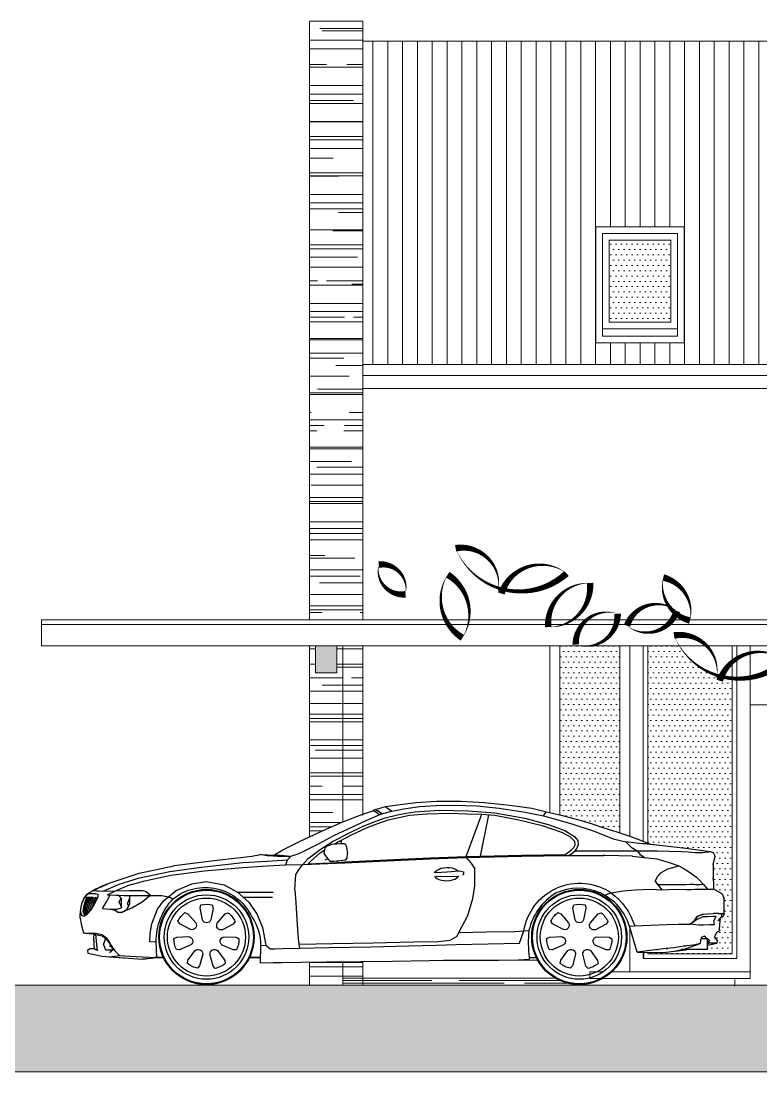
# Model space of a CAD drawing. Header units: metres. Extents: x -686 to 211, y -481 to 125.
# Drawn here: x -209.66 to -204.12, y -110.14 to -102.27 of the extents above; entities that cross this region are included whole.
import ezdxf

# ---------------------------------------------------------------- set-up
doc = ezdxf.new("R2010")
doc.units = ezdxf.units.M
doc.layers.add('FLOATING-WINDOWS', color=2, linetype='Continuous', plot=False)
doc.layers.add('FLOATINGWINDOWS', color=2, linetype='Continuous', plot=False)
for name, color, linetype in [('SRAFA', 251, 'Continuous'), ('SRAFY', 3, 'Continuous'), ('zariz.predmety', 203, 'Continuous'), ('ZDIVO', 1, 'Continuous')]:
    doc.layers.add(name, color=color, linetype=linetype)
pattern_1 = [(0, (81.519393, 220.94663), (0.01984375, 0.0396875), [0, -0.0396875])]
pattern_2 = [(0, (0, 0), (0.44704, 0.2032), [3.048, -0.4064, 1.016, -0.2032]), (0, (0.27026, 0.1016), (-0.2032, 0.270256), [0.6096, -0.067056, 1.2192, -0.1524]), (0, (0.1016, 0.17272), (1.05664, 0.136144), [1.6256, -0.28448, 0.8128, -0.2032])]

msp = doc.modelspace()

# ---------------------------------------------------------------- hatches: boundary and pattern name
at = {"linetype": 'Continuous', "lineweight": 0}
h = msp.add_hatch(dxfattribs=at)
h.set_pattern_fill('DOTS', color=256, scale=0.025, style=0)
h.paths.add_polyline_path([(-205.256, -103.912), (-204.796, -103.912), (-204.796, -104.5262), (-205.256, -104.5262)])
h = msp.add_hatch(dxfattribs=at)
h.set_pattern_fill('DOTS', color=256, scale=0.025, style=0)
h.set_pattern_definition(pattern_1)
h.paths.add_polyline_path([(-205.1764, -106.95), (-205.4032, -106.95, -0.05788), (-205.4579, -106.95), (-205.6264, -106.95), (-205.6264, -108.2139), (-205.6164, -108.216), (-205.4662, -108.2571), (-205.3842, -108.283), (-205.2963, -108.3108), (-205.1997, -108.3421), (-205.1764, -108.3496)])
h = msp.add_hatch(dxfattribs=at)
h.set_pattern_fill('DOTS', color=256, scale=0.025, style=0)
h.set_pattern_definition(pattern_1)
h.paths.add_polyline_path([(-204.3364, -107.1928, -0.039278), (-204.4168, -107.1791, 0.02656), (-204.4287, -107.21, 0.520567), (-204.4518, -107.1884, 0.017027), (-204.4492, -107.1698, -0.177152), (-204.7309, -106.95), (-204.9664, -106.95), (-204.9664, -108.4271), (-204.9558, -108.4317), (-204.9558, -108.4317), (-204.9557, -108.4317), (-204.9557, -108.4317), (-204.8911, -108.4404), (-204.8574, -108.4438), (-204.6829, -108.4631), (-204.5007, -108.4884), (-204.4784, -108.4964), (-204.4635, -108.5262), (-204.4784, -108.5848), (-204.4784, -108.5879), (-204.4764, -108.5879), (-204.4765, -108.6885), (-204.4784, -108.6885), (-204.4784, -108.6926), (-204.4755, -108.7297), (-204.4746, -108.7688), (-204.4118, -108.8055), (-204.3969, -108.8428), (-204.3969, -108.9555), (-204.4054, -108.9787), (-204.4055, -108.9786), (-204.4182, -108.978), (-204.4218, -108.9824), (-204.4271, -109.0102), (-204.434, -109.0694), (-204.4303, -109.0805), (-204.4285, -109.0806), (-204.4267, -109.0807), (-204.4527, -109.0956), (-204.4675, -109.129), (-204.4489, -109.154), (-204.4498, -109.1756), (-204.5217, -109.1907), (-204.5217, -109.1987), (-204.5217, -109.2118), (-204.5217, -109.2205), (-204.5217, -109.2236), (-204.5217, -109.2236), (-204.6774, -109.2236), (-204.6812, -109.2244), (-204.7684, -109.2346), (-204.7701, -109.2349), (-204.829, -109.2417), (-204.9488, -109.2462), (-204.9664, -109.2456), (-204.9664, -109.255), (-204.3364, -109.255)])
at = {"layer": 'SRAFA', "linetype": 'Continuous', "lineweight": 0}
h = msp.add_hatch(dxfattribs=at)
h.set_pattern_fill('AR-RROOF,_O', color=256, scale=0.008)
h.set_pattern_definition(pattern_2)
h.paths.add_polyline_path([(-207.1014, -102.27), (-207.5014, -102.27), (-207.5014, -106.755), (-207.1014, -106.755)])
h = msp.add_hatch(dxfattribs=at)
h.set_pattern_fill('LINE', color=256, scale=0.035, angle=90, style=0)
h.paths.add_polyline_path([(-207.1014, -102.42), (-194.0014, -102.42), (-194.0014, -104.8417), (-207.1014, -104.8417)])
h.paths.add_polyline_path([(-205.356, -103.812), (-204.696, -103.812), (-204.696, -104.6795), (-205.356, -104.6795)], flags=16)
h.paths.add_polyline_path([(-202.9514, -103.8124), (-202.2914, -103.8124), (-202.2914, -104.68), (-202.9514, -104.68)], flags=16)
h.paths.add_polyline_path([(-200.8808, -103.8124), (-200.2208, -103.8124), (-200.2208, -104.68), (-200.8808, -104.68)], flags=16)
h.paths.add_polyline_path([(-198.5003, -103.8124), (-197.8403, -103.8124), (-197.8403, -104.68), (-198.5003, -104.68)], flags=16)
h = msp.add_hatch(dxfattribs=at)
h.set_pattern_fill('AR-RROOF,_O', color=256, scale=0.008)
h.set_pattern_definition(pattern_2)
h.paths.add_polyline_path([(-207.2514, -106.95), (-207.2964, -106.95), (-207.2964, -107.15), (-207.4564, -107.15), (-207.4564, -106.95), (-207.5014, -106.95), (-207.5014, -108.3791), (-207.3987, -108.3316), (-207.2514, -108.2687)])
for points in [[(-207.2964, -106.95), (-207.4564, -106.95), (-207.4564, -107.15), (-207.2964, -107.15)], [(-214.2673, -109.64), (-214.2673, -110.14), (-185.7989, -110.14), (-185.7989, -109.49), (-212.0014, -109.49), (-212.0014, -109.64)]]:
    msp.add_hatch(color=256, dxfattribs=at).paths.add_polyline_path(points)
h = msp.add_hatch(dxfattribs=at)
h.set_pattern_fill('AR-RROOF,_O', color=256, scale=0.008)
h.set_pattern_definition(pattern_2)
h.paths.add_polyline_path([(-207.1014, -106.95), (-207.2514, -106.95), (-207.2514, -108.2686), (-207.1087, -108.213), (-207.1014, -108.2105)])
h = msp.add_hatch(dxfattribs=at)
h.set_pattern_fill('AR-RROOF,_O', color=256, scale=0.008)
h.set_pattern_definition(pattern_2)
h.paths.add_polyline_path([(-207.2514, -109.3142), (-207.3731, -109.3159), (-207.5014, -109.3171), (-207.5014, -109.49), (-207.2514, -109.49)])
h = msp.add_hatch(dxfattribs=at)
h.set_pattern_fill('AR-RROOF,_O', color=256, scale=0.008)
h.set_pattern_definition([(0, (137.27054, 220.94663), (0.44704, 0.2032), [3.048, -0.4064, 1.016, -0.2032]), (0, (137.5408, 221.04823), (-0.2032, 0.270256), [0.6096, -0.067056, 1.2192, -0.1524]), (0, (137.37214, 221.11935), (1.05664, 0.136144), [1.6256, -0.28448, 0.8128, -0.2032])])
h.paths.add_polyline_path([(-205.8017, -109.2839), (-205.8553, -109.2839), (-205.8545, -109.2955), (-205.9346, -109.3005), (-206.0854, -109.3023), (-206.2743, -109.3029), (-206.3927, -109.3029), (-206.4969, -109.3039), (-206.6012, -109.305), (-206.8794, -109.3091), (-207.1139, -109.3124), (-207.2514, -109.3142), (-207.2514, -109.49), (-205.4014, -109.49), (-205.4014, -109.4772, -0.349779)])
h = msp.add_hatch(dxfattribs=at)
h.set_pattern_fill('AR-RROOF,_O', color=256, scale=0.008)
h.set_pattern_definition(pattern_2)
h.paths.add_polyline_path([(-207.1014, -109.3122), (-207.1139, -109.3124), (-207.2514, -109.3142), (-207.2514, -109.49), (-207.1014, -109.49)])

# ---------------------------------------------------------------- linework, layer by layer
at = {"linetype": 'Continuous', "lineweight": 0}
for p, q in [((-207.5014, -106.755), (-207.5014, -102.27)), ((-207.1014, -102.27), (-207.5014, -102.27)), ((-207.1014, -106.755), (-207.1014, -102.27)), ((-194.0014, -102.42), (-207.1014, -102.42)), ((-207.1014, -104.8417), (-194.0014, -104.8417)), ((-207.1014, -104.9237), (-194.0083, -104.9237)), ((-207.1014, -105.023), (-194.0014, -105.023)), ((-209.5078, -106.755), (-203.2014, -106.755)), ((-209.5078, -106.755), (-209.5078, -106.9505)), ((-209.5078, -106.79), (-203.2014, -106.79)), ((-204.2014, -106.79), (-205.4014, -106.79)), ((-209.5078, -106.95), (-203.2014, -106.95)), ((-207.5014, -106.95), (-207.5014, -108.3807)), ((-207.2514, -106.95), (-207.2514, -108.2687)), ((-207.1014, -106.95), (-207.1014, -108.2105)), ((-204.2014, -109.39), (-204.2014, -106.95)), ((-207.5014, -108.3807), (-207.5014, -107.05)), ((-204.2014, -107.39), (-203.4614, -107.39)), ((-204.2014, -109.39), (-204.2014, -107.39)), ((-207.2514, -109.3142), (-207.2514, -109.49)), ((-207.1014, -109.3103), (-207.1014, -109.49)), ((-207.5014, -109.49), (-207.5014, -109.316)), ((-207.5014, -109.316), (-207.5014, -109.49)), ((-205.3011, -109.39), (-205.4014, -109.39)), ((-205.4014, -109.39), (-205.4014, -109.44)), ((-204.2014, -109.39), (-205.2451, -109.39)), ((-204.2014, -109.39), (-204.2014, -109.44)), ((-204.2014, -109.44), (-205.4014, -109.44))]:
    msp.add_line(p, q, dxfattribs=at)
at = {"color": 7, "linetype": 'Continuous'}
for p, q in [((-206.821, -108.1373), (-206.7053, -108.1215)), ((-206.7053, -108.1215), (-206.5476, -108.1109)), ((-206.5476, -108.1109), (-206.3637, -108.1109)), ((-206.3637, -108.1109), (-206.1901, -108.1215)), ((-206.1901, -108.1215), (-206.0008, -108.1425)), ((-207.1087, -108.213), (-207.026, -108.1845)), ((-207.0251, -108.1833), (-207.0261, -108.1845)), ((-207.0241, -108.1839), (-207.0261, -108.1845)), ((-207.026, -108.1845), (-207.025, -108.1834)), ((-207.0074, -108.1752), (-207.0251, -108.1833)), ((-207.0167, -108.1878), (-207.0251, -108.1833)), ((-207.0028, -108.1946), (-207.0167, -108.1878)), ((-206.999, -108.1808), (-207.0074, -108.1752)), ((-207.0073, -108.1752), (-206.9313, -108.153)), ((-207.0073, -108.1752), (-207.0073, -108.1752)), ((-207.0073, -108.1752), (-206.9989, -108.1807)), ((-207.0043, -108.1773), (-207.0042, -108.1772)), ((-206.9791, -108.2135), (-207.0028, -108.1946)), ((-206.9832, -108.1875), (-206.999, -108.1808)), ((-206.9989, -108.1807), (-206.9831, -108.1875)), ((-206.9581, -108.2063), (-206.9832, -108.1875)), ((-206.9831, -108.1875), (-206.958, -108.2062)), ((-206.9581, -108.2063), (-206.9791, -108.2135)), ((-206.979, -108.2135), (-206.9581, -108.2063)), ((-206.9581, -108.2063), (-206.9444, -108.2026)), ((-206.9527, -108.2048), (-206.884, -108.1863)), ((-206.9424, -108.2021), (-206.884, -108.1864)), ((-206.9313, -108.153), (-206.821, -108.1373)), ((-206.9313, -108.153), (-206.9268, -108.1571)), ((-206.9268, -108.1571), (-206.9175, -108.1637)), ((-206.9175, -108.1637), (-206.9081, -108.1704)), ((-206.9081, -108.1704), (-206.884, -108.1863)), ((-206.8841, -108.1864), (-206.884, -108.1864)), ((-206.884, -108.1864), (-206.7948, -108.1687)), ((-206.8409, -108.2137), (-206.7757, -108.2024)), ((-206.7948, -108.1687), (-206.6771, -108.1529)), ((-206.7757, -108.2024), (-206.711, -108.1914)), ((-206.7518, -108.2173), (-206.6255, -108.2063)), ((-206.711, -108.1914), (-206.5251, -108.1802)), ((-206.6771, -108.1529), (-206.5532, -108.1448)), ((-206.6255, -108.2063), (-206.4469, -108.2025)), ((-206.5532, -108.1448), (-206.4162, -108.1425)), ((-206.5251, -108.1802), (-206.4192, -108.182)), ((-206.4469, -108.2025), (-206.323, -108.2063)), ((-206.4192, -108.182), (-206.3132, -108.1839)), ((-206.4162, -108.1425), (-206.2483, -108.1477)), ((-206.323, -108.2063), (-206.2093, -108.209)), ((-206.3132, -108.1839), (-206.1124, -108.1988)), ((-206.2483, -108.1477), (-206.0797, -108.1635)), ((-206.2093, -108.209), (-206.1124, -108.2173)), ((-206.1124, -108.1988), (-205.8893, -108.2397)), ((-206.0797, -108.1635), (-205.8852, -108.1951)), ((-206.0008, -108.1425), (-205.8364, -108.1652)), ((-205.8852, -108.1951), (-205.7485, -108.2213)), ((-205.8364, -108.1652), (-205.7271, -108.193)), ((-205.7431, -108.2133), (-205.7349, -108.2047)), ((-205.7349, -108.2047), (-205.7303, -108.198)), ((-205.7303, -108.198), (-205.7271, -108.193)), ((-205.7271, -108.193), (-205.6164, -108.216)), ((-207.3987, -108.3316), (-207.2499, -108.268)), ((-207.2499, -108.268), (-207.1087, -108.213)), ((-207.2165, -108.3214), (-207.0751, -108.2572)), ((-207.0975, -108.2992), (-206.9971, -108.2583)), ((-207.0751, -108.2572), (-206.979, -108.2135)), ((-207.0677, -108.3085), (-206.9897, -108.2797)), ((-206.9971, -108.2583), (-206.9339, -108.2359)), ((-206.9897, -108.2797), (-206.9116, -108.2508)), ((-206.9791, -108.2135), (-206.979, -108.2135)), ((-206.9339, -108.2359), (-206.8409, -108.2137)), ((-206.9116, -108.2508), (-206.8317, -108.2341)), ((-206.8317, -108.2341), (-206.7518, -108.2173)), ((-206.1124, -108.2173), (-205.9339, -108.2508)), ((-205.9339, -108.2508), (-205.7591, -108.2955)), ((-205.8893, -108.2397), (-205.7146, -108.288)), ((-205.7485, -108.2213), (-205.7431, -108.2133)), ((-205.7485, -108.2213), (-205.6591, -108.2476)), ((-205.7146, -108.288), (-205.6518, -108.3102)), ((-205.6591, -108.2476), (-205.5276, -108.2844)), ((-205.6164, -108.216), (-205.4662, -108.2571)), ((-205.5276, -108.2844), (-205.3699, -108.337)), ((-205.4662, -108.2571), (-205.3842, -108.283)), ((-205.3842, -108.283), (-205.2963, -108.3108)), ((-207.5697, -108.4107), (-207.3987, -108.3316)), ((-207.4284, -108.4293), (-207.3169, -108.3698)), ((-207.3243, -108.4107), (-207.2053, -108.3512)), ((-207.3169, -108.3698), (-207.2165, -108.3214)), ((-207.3133, -108.4325), (-207.1905, -108.3661)), ((-207.2053, -108.3512), (-207.0975, -108.2992)), ((-207.1905, -108.3661), (-207.0677, -108.3085)), ((-205.7591, -108.2955), (-205.6866, -108.3196)), ((-205.6866, -108.3196), (-205.6142, -108.3438)), ((-205.6518, -108.3102), (-205.5881, -108.3326)), ((-205.6142, -108.3438), (-205.5509, -108.3773)), ((-205.5881, -108.3326), (-205.5167, -108.3773)), ((-205.3699, -108.337), (-205.2267, -108.3949)), ((-205.2963, -108.3108), (-205.1997, -108.3421)), ((-205.1997, -108.3421), (-205.1017, -108.3738)), ((-207.6998, -108.4776), (-207.5697, -108.4107)), ((-207.5325, -108.4814), (-207.4284, -108.4293)), ((-207.421, -108.4739), (-207.3243, -108.4107)), ((-207.37, -108.45), (-207.3612, -108.4436)), ((-207.3612, -108.4436), (-207.3311, -108.4338)), ((-207.3311, -108.4338), (-207.2598, -108.4285)), ((-207.3133, -108.4325), (-207.2593, -108.4033)), ((-207.2641, -108.4288), (-207.2593, -108.4033)), ((-207.2598, -108.4285), (-207.2396, -108.4285)), ((-207.2396, -108.4285), (-207.2344, -108.4305)), ((-207.2344, -108.4305), (-207.2304, -108.4355)), ((-207.2304, -108.4355), (-207.226, -108.4467)), ((-207.226, -108.4467), (-207.2165, -108.5035)), ((-205.5509, -108.3773), (-205.5161, -108.4106)), ((-205.5225, -108.459), (-205.513, -108.4441)), ((-205.5167, -108.3773), (-205.4915, -108.407)), ((-205.5161, -108.4106), (-205.513, -108.4441)), ((-205.5, -108.4668), (-205.4887, -108.4424)), ((-205.4915, -108.407), (-205.4887, -108.4424)), ((-205.2267, -108.3949), (-205.1312, -108.4159)), ((-205.1312, -108.4159), (-205.0916, -108.4563)), ((-205.1312, -108.4159), (-205.1311, -108.4159)), ((-205.0544, -108.4269), (-205.1311, -108.4159)), ((-205.1311, -108.416), (-205.1311, -108.4159)), ((-205.1311, -108.4159), (-205.1311, -108.4159)), ((-205.1017, -108.3738), (-205.0221, -108.403)), ((-205.0041, -108.4316), (-205.0544, -108.4269)), ((-205.0221, -108.403), (-204.9558, -108.4317)), ((-204.9722, -108.4322), (-205.0041, -108.4316)), ((-204.9557, -108.4317), (-204.9722, -108.4322)), ((-204.9722, -108.4322), (-204.9722, -108.4322)), ((-204.9722, -108.4322), (-204.8574, -108.4438)), ((-204.9558, -108.4317), (-204.9558, -108.4317)), ((-204.9557, -108.4317), (-204.8911, -108.4404)), ((-204.9557, -108.4317), (-204.9557, -108.4317)), ((-204.8574, -108.4438), (-204.6829, -108.4631)), ((-208.0626, -108.5393), (-207.9305, -108.5243)), ((-207.9312, -108.5244), (-207.8678, -108.5104)), ((-207.8678, -108.5104), (-207.8661, -108.5101)), ((-207.8661, -108.5101), (-207.8589, -108.5113)), ((-207.8589, -108.5113), (-207.8334, -108.5164)), ((-207.8589, -108.5113), (-207.771, -108.5159)), ((-207.8334, -108.5164), (-207.721, -108.5156)), ((-207.8334, -108.5164), (-207.8179, -108.5195)), ((-207.8179, -108.5195), (-207.7732, -108.5223)), ((-207.7732, -108.5223), (-207.7075, -108.5252)), ((-207.7669, -108.5159), (-207.6998, -108.4776)), ((-207.721, -108.5156), (-207.64, -108.5234)), ((-207.7075, -108.5252), (-207.6401, -108.5234)), ((-207.6527, -108.5379), (-207.64, -108.5234)), ((-207.64, -108.5234), (-207.6401, -108.5234)), ((-207.6401, -108.5234), (-207.64, -108.5234)), ((-207.64, -108.5234), (-207.5845, -108.5074)), ((-207.5845, -108.5074), (-207.5325, -108.4814)), ((-207.5102, -108.5408), (-207.421, -108.4739)), ((-207.4842, -108.5557), (-207.421, -108.5)), ((-207.421, -108.5), (-207.3854, -108.4771)), ((-207.3906, -108.5073), (-207.3826, -108.461)), ((-207.3906, -108.5073), (-207.3814, -108.5213)), ((-207.3826, -108.461), (-207.37, -108.45)), ((-207.3814, -108.5213), (-207.3722, -108.5318)), ((-207.2188, -108.5377), (-207.2165, -108.5035)), ((-206.4631, -108.5322), (-206.3266, -108.5271)), ((-206.3266, -108.5271), (-206.2225, -108.5245)), ((-206.2225, -108.5245), (-206.1183, -108.5219)), ((-206.1183, -108.5219), (-205.9112, -108.5166)), ((-206.1183, -108.5282), (-205.9112, -108.5229)), ((-205.9112, -108.5166), (-205.7486, -108.5139)), ((-205.9112, -108.5229), (-205.7486, -108.5204)), ((-205.9111, -108.523), (-205.9112, -108.523)), ((-205.7486, -108.5139), (-205.5859, -108.5114)), ((-205.7486, -108.5204), (-205.5859, -108.5178)), ((-205.5859, -108.5114), (-205.5589, -108.4926)), ((-205.5859, -108.5114), (-205.5859, -108.5114)), ((-205.5859, -108.5178), (-205.5581, -108.5178)), ((-205.5589, -108.4926), (-205.5364, -108.4739)), ((-205.5581, -108.5178), (-205.534, -108.5011)), ((-205.5581, -108.5178), (-205.4222, -108.5178)), ((-205.5364, -108.4739), (-205.5225, -108.459)), ((-205.534, -108.5011), (-205.5109, -108.4851)), ((-205.5109, -108.4851), (-205.5, -108.4668)), ((-205.5109, -108.4851), (-205.3867, -108.4845)), ((-205.4222, -108.5178), (-205.3001, -108.5178)), ((-205.3867, -108.4845), (-205.2625, -108.4839)), ((-205.2862, -108.5178), (-205.3001, -108.5178)), ((-205.1837, -108.5204), (-205.2862, -108.5178)), ((-205.2625, -108.4839), (-205.1546, -108.4834)), ((-205.0812, -108.523), (-205.1837, -108.5204)), ((-205.1546, -108.4834), (-205.0469, -108.4828)), ((-205.0916, -108.4563), (-205.0469, -108.4828)), ((-205.0812, -108.523), (-205.0812, -108.523)), ((-205.0812, -108.523), (-204.9919, -108.5336)), ((-205.0469, -108.4828), (-205.026, -108.5078)), ((-205.0469, -108.4828), (-204.8944, -108.4828)), ((-205.026, -108.5078), (-204.9919, -108.5336)), ((-204.8944, -108.4828), (-204.7156, -108.488)), ((-204.7156, -108.488), (-204.6657, -108.4917)), ((-204.6829, -108.4631), (-204.5007, -108.4884)), ((-204.6657, -108.4917), (-204.6158, -108.4955)), ((-204.6158, -108.4955), (-204.5868, -108.4955)), ((-204.5868, -108.4955), (-204.558, -108.4955)), ((-204.558, -108.4955), (-204.5373, -108.4941)), ((-204.5373, -108.4941), (-204.5122, -108.4913)), ((-204.5122, -108.4913), (-204.5007, -108.4884)), ((-204.5007, -108.4884), (-204.4784, -108.4964)), ((-204.4784, -108.4964), (-204.4635, -108.5262)), ((-204.4784, -108.5848), (-204.4635, -108.5262)), ((-208.7743, -108.6505), (-208.5158, -108.5951)), ((-208.5158, -108.5951), (-208.5141, -108.5948)), ((-208.5141, -108.5948), (-208.1947, -108.5544)), ((-208.3094, -108.6071), (-207.9992, -108.5703)), ((-208.1947, -108.5544), (-208.0626, -108.5393)), ((-208.0023, -108.6077), (-207.8182, -108.5971)), ((-207.9992, -108.5703), (-207.817, -108.5605)), ((-207.8182, -108.5971), (-207.6771, -108.5895)), ((-207.817, -108.5605), (-207.6654, -108.5524)), ((-207.6771, -108.5895), (-207.6654, -108.5524)), ((-207.6771, -108.5895), (-207.5493, -108.5867)), ((-207.6654, -108.5524), (-207.6527, -108.5379)), ((-207.5795, -108.6262), (-207.5493, -108.5867)), ((-207.5493, -108.5867), (-207.5494, -108.5867)), ((-207.5494, -108.5867), (-207.5494, -108.5867)), ((-207.5493, -108.5867), (-207.5102, -108.5408)), ((-207.5493, -108.5867), (-207.2354, -108.5737)), ((-207.5102, -108.5817), (-207.4842, -108.5557)), ((-207.5102, -108.5817), (-207.2912, -108.5703)), ((-207.384, -108.5507), (-207.3622, -108.5434)), ((-207.3722, -108.5318), (-207.3479, -108.5602)), ((-207.3479, -108.5602), (-207.3382, -108.5616)), ((-207.3382, -108.5616), (-207.3181, -108.5616)), ((-207.3181, -108.5616), (-207.2284, -108.5503)), ((-207.2912, -108.5703), (-207.2887, -108.5579)), ((-207.2912, -108.5703), (-207.2354, -108.5674)), ((-207.2354, -108.5674), (-206.9222, -108.5525)), ((-207.2354, -108.5737), (-206.9222, -108.5589)), ((-207.2284, -108.5503), (-207.2188, -108.5377)), ((-206.9222, -108.5525), (-206.598, -108.537)), ((-206.9222, -108.5589), (-206.598, -108.5434)), ((-206.598, -108.537), (-206.4631, -108.5322)), ((-206.598, -108.5434), (-206.3949, -108.536)), ((-206.5979, -108.5434), (-206.598, -108.5434)), ((-206.3949, -108.536), (-206.3266, -108.5336)), ((-206.3266, -108.5336), (-206.2225, -108.5308)), ((-206.3266, -108.5336), (-206.2915, -108.5742)), ((-206.2915, -108.5742), (-206.2636, -108.6188)), ((-206.2225, -108.5308), (-206.1183, -108.5282)), ((-206.2224, -108.5308), (-206.2225, -108.5308)), ((-206.1182, -108.5282), (-206.1183, -108.5282)), ((-204.9919, -108.5336), (-204.9011, -108.544)), ((-204.9011, -108.544), (-204.8078, -108.5704)), ((-204.8168, -108.6192), (-204.7342, -108.5966)), ((-204.8078, -108.5704), (-204.7342, -108.5966)), ((-204.7342, -108.5966), (-204.7028, -108.615)), ((-204.4784, -108.5879), (-204.4784, -108.5848)), ((-204.4765, -108.5879), (-204.4783, -108.5879)), ((-204.4765, -108.6885), (-204.4764, -108.5879)), ((-208.8885, -108.6891), (-208.7761, -108.6509)), ((-208.7761, -108.6509), (-208.7743, -108.6505)), ((-208.7721, -108.6859), (-208.546, -108.6387)), ((-208.7331, -108.7076), (-208.5385, -108.6655)), ((-208.546, -108.6387), (-208.3094, -108.6071)), ((-208.5385, -108.6655), (-208.2861, -108.6339)), ((-208.2861, -108.6339), (-208.0023, -108.6077)), ((-207.6093, -108.775), (-207.6018, -108.6607)), ((-207.6018, -108.6607), (-207.5795, -108.6262)), ((-206.5652, -108.6483), (-206.5591, -108.6389)), ((-206.5646, -108.6732), (-206.5578, -108.6825)), ((-206.5591, -108.6389), (-206.5449, -108.6276)), ((-206.5578, -108.6825), (-206.5462, -108.6914)), ((-206.5564, -108.6471), (-206.4724, -108.6402)), ((-206.5509, -108.6741), (-206.4713, -108.675)), ((-206.5449, -108.6276), (-206.5303, -108.6202)), ((-206.5303, -108.6202), (-206.5158, -108.6149)), ((-206.5158, -108.6149), (-206.4958, -108.6107)), ((-206.4958, -108.6107), (-206.4739, -108.6088)), ((-206.4739, -108.6088), (-206.452, -108.6095)), ((-206.4724, -108.6402), (-206.3775, -108.6344)), ((-206.4713, -108.675), (-206.3915, -108.6729)), ((-206.452, -108.6095), (-206.4327, -108.6125)), ((-206.4327, -108.6125), (-206.42, -108.6162)), ((-206.42, -108.6162), (-206.4033, -108.6232)), ((-206.4114, -108.6955), (-206.3912, -108.6826)), ((-206.4033, -108.6232), (-206.3871, -108.6343)), ((-206.3912, -108.6826), (-206.3826, -108.6719)), ((-206.3871, -108.6343), (-206.3867, -108.6349)), ((-206.3775, -108.6344), (-206.3473, -108.6401)), ((-206.3514, -108.6626), (-206.3466, -108.6606)), ((-206.3473, -108.6401), (-206.3472, -108.6425)), ((-206.3473, -108.6412), (-206.3473, -108.6412)), ((-206.3473, -108.6412), (-206.347, -108.6514)), ((-206.347, -108.6514), (-206.3466, -108.6596)), ((-206.3466, -108.6606), (-206.3466, -108.6596)), ((-206.2636, -108.7452), (-206.2636, -108.6188)), ((-204.9125, -108.7122), (-204.8948, -108.6789)), ((-204.8948, -108.6789), (-204.8688, -108.6489)), ((-204.8688, -108.6489), (-204.8168, -108.6192)), ((-204.7028, -108.615), (-204.6714, -108.6334)), ((-204.6714, -108.6334), (-204.6371, -108.6571)), ((-204.6371, -108.6571), (-204.6027, -108.6807)), ((-204.6027, -108.6807), (-204.578, -108.7071)), ((-209.1219, -108.7811), (-209.001, -108.7272)), ((-209.0943, -108.7665), (-209.0794, -108.7598)), ((-209.0935, -108.7683), (-209.0786, -108.7617)), ((-209.0794, -108.7598), (-209.0618, -108.752)), ((-209.0786, -108.7617), (-209.061, -108.7538)), ((-209.0618, -108.752), (-209.0443, -108.7442)), ((-209.061, -108.7538), (-209.0434, -108.746)), ((-209.0443, -108.7442), (-209.0293, -108.7375)), ((-209.0438, -108.7848), (-208.9246, -108.7333)), ((-209.0434, -108.746), (-209.0285, -108.7394)), ((-209.0293, -108.7375), (-209.0194, -108.7331)), ((-209.0285, -108.7394), (-209.0186, -108.7349)), ((-209.0194, -108.7331), (-209.0159, -108.7315)), ((-209.0186, -108.7349), (-209.0151, -108.7334)), ((-209.0159, -108.7315), (-209.0159, -108.7316)), ((-209.0159, -108.7316), (-209.0151, -108.7333)), ((-209.0151, -108.7333), (-209.0151, -108.7334)), ((-209.001, -108.7272), (-208.8885, -108.6891)), ((-208.9539, -108.7824), (-208.8592, -108.7444)), ((-208.9246, -108.7333), (-208.7721, -108.6859)), ((-208.8592, -108.7444), (-208.7331, -108.7076)), ((-208.4982, -108.78), (-208.38, -108.73)), ((-208.38, -108.73), (-208.2747, -108.7143)), ((-208.2747, -108.7143), (-208.1381, -108.7379)), ((-208.1381, -108.7379), (-208.0382, -108.7932)), ((-206.5462, -108.6914), (-206.5311, -108.6987)), ((-206.5311, -108.6987), (-206.5132, -108.7042)), ((-206.5132, -108.7042), (-206.493, -108.7073)), ((-206.493, -108.7073), (-206.471, -108.7081)), ((-206.471, -108.7081), (-206.449, -108.7062)), ((-206.449, -108.7062), (-206.43, -108.7021)), ((-206.43, -108.7021), (-206.4114, -108.6955)), ((-206.2784, -108.8419), (-206.2636, -108.7452)), ((-204.9125, -108.7122), (-204.895, -108.7363)), ((-204.895, -108.7363), (-204.7672, -108.7349)), ((-204.895, -108.7363), (-204.8628, -108.7772)), ((-204.7672, -108.7349), (-204.6819, -108.7349)), ((-204.6819, -108.7349), (-204.6516, -108.7347)), ((-204.6516, -108.7347), (-204.6259, -108.7347)), ((-204.6259, -108.7347), (-204.6099, -108.7349)), ((-204.6099, -108.7349), (-204.5766, -108.7349)), ((-204.578, -108.7071), (-204.5532, -108.7333)), ((-204.5766, -108.7349), (-204.5532, -108.7333)), ((-204.5532, -108.7333), (-204.5211, -108.7719)), ((-204.4784, -108.6926), (-204.4784, -108.6885)), ((-204.4765, -108.6885), (-204.4784, -108.6885)), ((-204.4784, -108.6926), (-204.4755, -108.7297)), ((-204.4755, -108.7297), (-204.4746, -108.7688)), ((-209.1902, -108.8457), (-209.1822, -108.8301)), ((-209.1895, -108.8436), (-209.1822, -108.8301)), ((-209.1822, -108.8301), (-209.1662, -108.8123)), ((-209.1822, -108.8301), (-209.1805, -108.828)), ((-209.1805, -108.828), (-209.1632, -108.8061)), ((-209.1764, -108.83), (-209.1707, -108.83)), ((-209.173, -108.8456), (-209.1598, -108.8301)), ((-209.1707, -108.83), (-209.1566, -108.8301)), ((-209.1703, -108.8457), (-209.1577, -108.8301)), ((-209.1678, -108.8454), (-209.1533, -108.8301)), ((-209.1662, -108.8123), (-209.1486, -108.8042)), ((-209.1659, -108.8455), (-209.1517, -108.8301)), ((-209.1632, -108.8061), (-209.1371, -108.7902)), ((-209.1629, -108.845), (-209.1441, -108.8302)), ((-209.1577, -108.845), (-209.1393, -108.8302)), ((-209.1566, -108.8301), (-209.1328, -108.8303)), ((-209.1495, -108.8449), (-209.1312, -108.8303)), ((-209.1486, -108.8042), (-209.1359, -108.8028)), ((-209.1389, -108.845), (-209.1233, -108.8303)), ((-209.1371, -108.7902), (-209.1219, -108.7811)), ((-209.1359, -108.8028), (-209.1169, -108.8034)), ((-209.1328, -108.8303), (-209.1233, -108.8303)), ((-209.1272, -108.8453), (-209.1143, -108.8302)), ((-209.1219, -108.7811), (-209.1113, -108.7821)), ((-209.1169, -108.8034), (-209.1021, -108.8047)), ((-209.116, -108.845), (-209.0997, -108.8302)), ((-209.1113, -108.7821), (-209.0952, -108.783)), ((-209.1081, -108.8773), (-209.0838, -108.83)), ((-209.1079, -108.8747), (-209.0872, -108.8301)), ((-209.1078, -108.7725), (-209.1043, -108.7709)), ((-209.1078, -108.7725), (-209.1077, -108.7726)), ((-209.1077, -108.7726), (-209.107, -108.7742)), ((-209.107, -108.7742), (-209.1069, -108.7743)), ((-209.1069, -108.7743), (-209.1034, -108.7728)), ((-209.1043, -108.7709), (-209.0943, -108.7665)), ((-209.1034, -108.7728), (-209.0935, -108.7683)), ((-209.1033, -108.8454), (-209.0874, -108.8305)), ((-209.1021, -108.8047), (-209.0851, -108.8077)), ((-209.0952, -108.783), (-209.0745, -108.7839)), ((-209.0851, -108.8077), (-209.0838, -108.83)), ((-209.0745, -108.7839), (-209.0438, -108.7848)), ((-209.0438, -108.7848), (-208.9539, -108.7824)), ((-209.0204, -108.8657), (-208.9918, -108.8138)), ((-209.0117, -108.8131), (-208.9829, -108.7977)), ((-209.0117, -108.8131), (-209.0103, -108.8123)), ((-209.0117, -108.8131), (-208.8884, -108.8174)), ((-208.9829, -108.7977), (-208.9539, -108.7824)), ((-208.9553, -108.7831), (-208.9539, -108.7824)), ((-208.9539, -108.7824), (-208.8468, -108.7811)), ((-208.9456, -108.8154), (-208.9287, -108.8168)), ((-208.9292, -108.816), (-208.9086, -108.8464)), ((-208.9254, -108.8694), (-208.9129, -108.84)), ((-208.8884, -108.8174), (-208.7999, -108.8174)), ((-208.8681, -108.8174), (-208.8455, -108.8212)), ((-208.8624, -108.8818), (-208.8455, -108.8348)), ((-208.8468, -108.7811), (-208.75, -108.7811)), ((-208.8455, -108.8332), (-208.8455, -108.8212)), ((-208.8455, -108.8544), (-208.8455, -108.8332)), ((-208.7999, -108.8174), (-208.6879, -108.8174)), ((-208.7527, -108.8657), (-208.7082, -108.8286)), ((-208.75, -108.7811), (-208.7241, -108.7885)), ((-208.7241, -108.7885), (-208.6879, -108.8174)), ((-208.7082, -108.8286), (-208.6879, -108.8174)), ((-208.6879, -108.8174), (-208.605, -108.8192)), ((-208.605, -108.8192), (-208.5561, -108.8274)), ((-208.5903, -108.8562), (-208.5561, -108.8274)), ((-208.5561, -108.8274), (-208.4982, -108.78)), ((-208.5561, -108.8274), (-208.5219, -108.8431)), ((-208.0382, -108.7932), (-207.9541, -108.8694)), ((-207.6093, -108.775), (-207.6018, -108.8716)), ((-206.3156, -108.9683), (-206.2784, -108.8419)), ((-205.2916, -108.8158), (-205.2414, -108.7982)), ((-205.2414, -108.7982), (-205.152, -108.7824)), ((-205.152, -108.7824), (-205.0626, -108.7772)), ((-205.0626, -108.7772), (-204.9424, -108.772)), ((-204.9424, -108.772), (-204.8628, -108.7772)), ((-204.8628, -108.7772), (-204.7549, -108.772)), ((-204.7549, -108.772), (-204.6789, -108.7731)), ((-204.6789, -108.7731), (-204.6444, -108.7725)), ((-204.6444, -108.7725), (-204.6164, -108.7722)), ((-204.6164, -108.7722), (-204.5957, -108.772)), ((-204.5957, -108.772), (-204.5544, -108.772)), ((-204.5544, -108.772), (-204.5211, -108.7719)), ((-204.5211, -108.7719), (-204.5121, -108.7719)), ((-204.5121, -108.7719), (-204.5031, -108.7719)), ((-204.5031, -108.7719), (-204.4787, -108.7701)), ((-204.4787, -108.7701), (-204.4746, -108.7688)), ((-204.4746, -108.7688), (-204.4118, -108.8055)), ((-204.4118, -108.8055), (-204.3969, -108.8428)), ((-209.2147, -108.9375), (-209.2102, -108.9039)), ((-209.2144, -108.9374), (-209.2102, -108.9039)), ((-209.2102, -108.9039), (-209.2031, -108.8731)), ((-209.2102, -108.9039), (-209.2099, -108.9018)), ((-209.2099, -108.9018), (-209.2027, -108.871)), ((-209.2031, -108.8731), (-209.1902, -108.8457)), ((-209.2027, -108.871), (-209.1895, -108.8436)), ((-209.1949, -108.9396), (-209.1901, -108.9054)), ((-209.1909, -108.9398), (-209.1882, -108.9056)), ((-209.1901, -108.9054), (-209.1834, -108.8742)), ((-209.1901, -108.9398), (-209.1873, -108.9056)), ((-209.1885, -108.9397), (-209.1858, -108.9056)), ((-209.1882, -108.9056), (-209.1815, -108.8742)), ((-209.1873, -108.9056), (-209.1807, -108.8742)), ((-209.1871, -108.9401), (-209.1844, -108.9057)), ((-209.1858, -108.9056), (-209.1792, -108.8742)), ((-209.1844, -108.9057), (-209.1777, -108.8742)), ((-209.1834, -108.8742), (-209.173, -108.8456)), ((-209.1824, -108.9399), (-209.1797, -108.9057)), ((-209.1815, -108.8742), (-209.1703, -108.8457)), ((-209.1807, -108.8742), (-209.1678, -108.8454)), ((-209.1797, -108.9057), (-209.1731, -108.8743)), ((-209.1792, -108.8742), (-209.1659, -108.8455)), ((-209.1777, -108.8742), (-209.1629, -108.845)), ((-209.1776, -108.94), (-209.1749, -108.9056)), ((-209.1749, -108.9056), (-209.167, -108.8741)), ((-209.1731, -108.8743), (-209.1577, -108.845)), ((-209.1688, -108.94), (-209.1636, -108.9055)), ((-209.167, -108.8741), (-209.1495, -108.8449)), ((-209.1636, -108.9055), (-209.1552, -108.874)), ((-209.1592, -108.9393), (-209.152, -108.9044)), ((-209.1552, -108.874), (-209.1389, -108.845)), ((-209.152, -108.9044), (-209.1435, -108.8736)), ((-209.1463, -108.9366), (-209.1401, -108.9054)), ((-209.1435, -108.8736), (-209.1272, -108.8453)), ((-209.1401, -108.9054), (-209.1306, -108.874)), ((-209.1344, -108.9251), (-209.1081, -108.8773)), ((-209.1338, -108.9223), (-209.1079, -108.8747)), ((-209.1306, -108.874), (-209.116, -108.845)), ((-209.1254, -108.9069), (-209.1172, -108.8741)), ((-209.1172, -108.8741), (-209.1033, -108.8454)), ((-209.0501, -108.9159), (-209.0204, -108.8657)), ((-209.0501, -108.9159), (-208.9944, -108.9205)), ((-208.9944, -108.9205), (-208.9404, -108.9204)), ((-208.9944, -108.9205), (-208.9609, -108.927)), ((-208.9609, -108.927), (-208.9086, -108.9102)), ((-208.9254, -108.8694), (-208.9086, -108.9089)), ((-208.9086, -108.8515), (-208.9086, -108.8464)), ((-208.9086, -108.8694), (-208.9086, -108.8515)), ((-208.9086, -108.8924), (-208.9086, -108.8694)), ((-208.9086, -108.8872), (-208.9086, -108.8694)), ((-208.9086, -108.9011), (-208.9086, -108.8924)), ((-208.9086, -108.9102), (-208.9086, -108.9011)), ((-208.9086, -108.9089), (-208.9086, -108.9011)), ((-208.8698, -108.928), (-208.8455, -108.8818)), ((-208.8698, -108.928), (-208.8308, -108.9103)), ((-208.8624, -108.8818), (-208.8555, -108.9008)), ((-208.8455, -108.8818), (-208.8455, -108.8544)), ((-208.8308, -108.9103), (-208.7527, -108.8657)), ((-208.6376, -108.9219), (-208.5903, -108.8562)), ((-207.9541, -108.8694), (-207.8909, -108.9614)), ((-207.6018, -108.8716), (-207.5944, -108.9981)), ((-204.3969, -108.9555), (-204.3969, -108.8428)), ((-209.2169, -108.9693), (-209.2147, -108.9375)), ((-209.2169, -108.9877), (-209.2169, -108.9693)), ((-209.2169, -108.9877), (-209.2107, -109.0324)), ((-209.2147, -108.9375), (-209.2147, -108.9375)), ((-209.2144, -108.9374), (-209.2123, -108.9556)), ((-209.2123, -108.9556), (-209.2037, -108.9673)), ((-209.2037, -108.9673), (-209.1964, -108.9719)), ((-209.1964, -108.9719), (-209.184, -108.9701)), ((-209.1949, -108.9396), (-209.1937, -108.9509)), ((-209.1909, -108.9398), (-209.1893, -108.9583)), ((-209.1901, -108.9398), (-209.1883, -108.9599)), ((-209.1885, -108.9397), (-209.1868, -108.9613)), ((-209.1871, -108.9401), (-209.1834, -108.9615)), ((-209.184, -108.9657), (-209.1598, -108.9518)), ((-209.184, -108.9701), (-209.1617, -108.9561)), ((-209.1824, -108.9399), (-209.18, -108.9615)), ((-209.1776, -108.94), (-209.1763, -108.961)), ((-209.1688, -108.94), (-209.1683, -108.9567)), ((-209.1617, -108.9561), (-209.1344, -108.9251)), ((-209.1603, -108.9526), (-209.1338, -108.9223)), ((-209.1598, -108.9519), (-209.1592, -108.9393)), ((-208.9609, -108.927), (-208.9349, -108.9438)), ((-208.9349, -108.9438), (-208.9049, -108.9433)), ((-208.9349, -108.9438), (-208.9089, -108.9457)), ((-208.9089, -108.9457), (-208.866, -108.9209)), ((-208.9089, -108.9457), (-208.8698, -108.9281)), ((-208.8698, -108.9281), (-208.8698, -108.928)), ((-208.6796, -109.0297), (-208.6376, -108.9219)), ((-207.8909, -108.9614), (-207.8515, -109.0587)), ((-207.5944, -108.9981), (-207.5871, -109.1144)), ((-206.3825, -109.0947), (-206.3156, -108.9683)), ((-204.5976, -108.9986), (-204.6494, -109.0319)), ((-204.6234, -109.0123), (-204.5974, -108.9767)), ((-204.5973, -108.9767), (-204.6233, -109.0123)), ((-204.5567, -108.9793), (-204.5976, -108.9986)), ((-204.5974, -108.9767), (-204.5565, -108.9575)), ((-204.5565, -108.9575), (-204.5973, -108.9767)), ((-204.5204, -108.9775), (-204.5567, -108.9793)), ((-204.5565, -108.9575), (-204.5202, -108.9557)), ((-204.476, -108.9756), (-204.5204, -108.9775)), ((-204.5202, -108.9557), (-204.4758, -108.9538)), ((-204.5201, -108.9557), (-204.5202, -108.9557)), ((-204.4571, -108.9759), (-204.476, -108.9756)), ((-204.4758, -108.9538), (-204.4757, -108.9538)), ((-204.4569, -108.9541), (-204.4757, -108.9538)), ((-204.4757, -108.9538), (-204.4757, -108.9538)), ((-204.4571, -108.9759), (-204.4735, -109.0085)), ((-204.4381, -108.9544), (-204.4569, -108.9541)), ((-204.4167, -108.9762), (-204.443, -109.0087)), ((-204.4381, -108.9544), (-204.4273, -108.9544)), ((-204.4273, -108.9544), (-204.4166, -108.9544)), ((-204.4271, -109.0102), (-204.4218, -108.9824)), ((-204.4182, -108.978), (-204.4055, -108.9786)), ((-204.4169, -108.9764), (-204.4082, -108.9768)), ((-204.4165, -108.9544), (-204.4167, -108.9762)), ((-204.4165, -108.9544), (-204.4166, -108.9544)), ((-204.4086, -108.9551), (-204.4165, -108.9544)), ((-204.4007, -108.9559), (-204.4086, -108.9551)), ((-204.4054, -108.9786), (-204.4082, -108.9768)), ((-204.4082, -108.9768), (-204.4055, -108.9786)), ((-204.3969, -108.9555), (-204.4054, -108.9786)), ((-204.4007, -108.9559), (-204.3969, -108.9555)), ((-204.4007, -108.9559), (-204.4007, -108.9559)), ((-209.2107, -109.0324), (-209.1932, -109.0981)), ((-208.6927, -109.1033), (-208.6796, -109.0297)), ((-207.8515, -109.0587), (-207.8279, -109.1901)), ((-205.1053, -109.0485), (-205.0658, -109.0467)), ((-205.0658, -109.0467), (-205.0066, -109.044)), ((-205.0066, -109.044), (-204.9467, -109.0412)), ((-204.9467, -109.0412), (-204.8279, -109.0356)), ((-204.8869, -109.0384), (-204.887, -109.0384)), ((-204.8279, -109.0356), (-204.739, -109.0338)), ((-204.8278, -109.0356), (-204.8279, -109.0356)), ((-204.739, -109.0338), (-204.6494, -109.0319)), ((-204.6233, -109.0123), (-204.6494, -109.0319)), ((-204.6494, -109.0319), (-204.6234, -109.0123)), ((-204.5863, -109.0414), (-204.6494, -109.0319)), ((-204.5501, -109.0395), (-204.5863, -109.0414)), ((-204.5057, -109.0377), (-204.5501, -109.0395)), ((-204.468, -109.0383), (-204.5057, -109.0377)), ((-204.468, -109.0383), (-204.4735, -109.0085)), ((-204.4272, -109.0109), (-204.434, -109.0694)), ((-204.4303, -109.0805), (-204.434, -109.0694)), ((-204.4272, -109.0109), (-204.4271, -109.0102)), ((-209.1939, -109.0981), (-209.1792, -109.0994)), ((-209.1939, -109.0981), (-209.1912, -109.0983)), ((-209.1932, -109.0981), (-209.1862, -109.0987)), ((-209.1862, -109.0987), (-209.1792, -109.0994)), ((-209.1792, -109.0994), (-209.1196, -109.1063)), ((-209.1792, -109.0994), (-209.1528, -109.1008)), ((-209.1528, -109.1008), (-209.1029, -109.109)), ((-209.1528, -109.1008), (-209.1404, -109.1008)), ((-209.1404, -109.1008), (-209.1278, -109.1008)), ((-209.1278, -109.1008), (-209.1029, -109.1008)), ((-209.1161, -109.1586), (-209.115, -109.135)), ((-209.115, -109.135), (-209.1127, -109.1074)), ((-209.1029, -109.1107), (-209.1029, -109.1008)), ((-209.1029, -109.1008), (-209.053, -109.1112)), ((-209.1029, -109.1107), (-209.0906, -109.2332)), ((-209.1029, -109.1107), (-209.053, -109.1204)), ((-209.053, -109.1112), (-209.024, -109.1322)), ((-209.053, -109.1204), (-209.024, -109.1405)), ((-209.0323, -109.1602), (-209.0313, -109.1542)), ((-209.0313, -109.1542), (-209.0249, -109.1464)), ((-209.0249, -109.1464), (-209.0198, -109.1464)), ((-209.024, -109.1322), (-209.0004, -109.1664)), ((-209.024, -109.1405), (-209.0004, -109.1737)), ((-208.6947, -109.1651), (-208.6927, -109.1033)), ((-207.5871, -109.1144), (-207.5795, -109.1839)), ((-206.5377, -109.164), (-206.4482, -109.154)), ((-206.4482, -109.154), (-206.3957, -109.124)), ((-206.3957, -109.124), (-206.3825, -109.0947)), ((-206.3825, -109.0947), (-206.2783, -109.0928)), ((-206.2783, -109.0928), (-206.1739, -109.0909)), ((-206.1739, -109.0909), (-205.9648, -109.087)), ((-205.9648, -109.087), (-205.8949, -109.084)), ((-205.9277, -109.175), (-205.8949, -109.084)), ((-205.8949, -109.084), (-205.8572, -109.08)), ((-204.5723, -109.1546), (-204.5759, -109.1769)), ((-204.5683, -109.1341), (-204.5723, -109.1546)), ((-204.5217, -109.1431), (-204.57, -109.1431)), ((-204.5464, -109.1224), (-204.5683, -109.1341)), ((-204.5366, -109.1317), (-204.5464, -109.1224)), ((-204.5219, -109.1431), (-204.5366, -109.1317)), ((-204.5217, -109.1451), (-204.5217, -109.1431)), ((-204.5217, -109.1431), (-204.5217, -109.1431)), ((-204.5217, -109.1431), (-204.5217, -109.1431)), ((-204.509, -109.1531), (-204.5217, -109.1433)), ((-204.5217, -109.1451), (-204.5217, -109.1462)), ((-204.5217, -109.1549), (-204.5217, -109.1462)), ((-204.5217, -109.1462), (-204.5217, -109.1462)), ((-204.5217, -109.148), (-204.5217, -109.1462)), ((-204.5217, -109.148), (-204.5217, -109.1462)), ((-204.5217, -109.148), (-204.5217, -109.1549)), ((-204.5217, -109.1679), (-204.5217, -109.1549)), ((-204.5217, -109.1549), (-204.5217, -109.1549)), ((-204.5217, -109.1563), (-204.5217, -109.1549)), ((-204.5217, -109.1563), (-204.5217, -109.1549)), ((-204.5217, -109.1563), (-204.5217, -109.1679)), ((-204.509, -109.1531), (-204.5127, -109.1754)), ((-204.4527, -109.0956), (-204.4675, -109.129)), ((-204.4489, -109.154), (-204.4675, -109.129)), ((-204.4267, -109.0807), (-204.4527, -109.0956)), ((-204.4489, -109.154), (-204.4498, -109.1756)), ((-204.4285, -109.0806), (-204.4303, -109.0805)), ((-204.4267, -109.0807), (-204.4285, -109.0806)), ((-209.1624, -109.2274), (-209.144, -109.2164)), ((-209.1624, -109.2274), (-209.1598, -109.251)), ((-209.144, -109.2164), (-209.1124, -109.2164)), ((-209.1161, -109.1586), (-209.115, -109.1901)), ((-209.115, -109.1901), (-209.1124, -109.2164)), ((-209.1124, -109.2164), (-209.0992, -109.2216)), ((-209.0992, -109.2216), (-209.0922, -109.223)), ((-209.0906, -109.2332), (-209.0906, -109.2332)), ((-209.0418, -109.1855), (-209.0313, -109.1576)), ((-209.0418, -109.1855), (-209.0313, -109.2134)), ((-209.0323, -109.2108), (-209.0313, -109.2169)), ((-209.0313, -109.2169), (-209.0249, -109.2247)), ((-209.0249, -109.2247), (-209.0179, -109.2247)), ((-209.0179, -109.2247), (-208.9809, -109.2247)), ((-209.0004, -109.1664), (-208.9846, -109.1928)), ((-209.0004, -109.1737), (-208.9846, -109.1983)), ((-208.9974, -109.2442), (-208.9714, -109.2262)), ((-208.9934, -109.2031), (-208.9894, -109.1907)), ((-208.9846, -109.1928), (-208.9583, -109.2322)), ((-208.9846, -109.1983), (-208.9714, -109.2262)), ((-208.9583, -109.2322), (-208.9215, -109.268)), ((-208.6947, -109.1651), (-208.6481, -109.1638)), ((-207.8673, -109.1928), (-207.8279, -109.1901)), ((-207.8279, -109.1901), (-207.7942, -109.217)), ((-207.7942, -109.217), (-207.7608, -109.2167)), ((-207.7608, -109.2167), (-207.7011, -109.2154)), ((-207.7011, -109.2154), (-207.5757, -109.2128)), ((-207.5795, -109.1839), (-207.3244, -109.1779)), ((-207.5795, -109.1839), (-207.5757, -109.2128)), ((-207.5757, -109.2128), (-207.3536, -109.2086)), ((-207.3536, -109.2086), (-207.0401, -109.2023)), ((-207.3244, -109.1779), (-207.0243, -109.1722)), ((-207.0401, -109.2023), (-206.7568, -109.1957)), ((-207.0243, -109.1722), (-206.7212, -109.1649)), ((-206.7568, -109.1957), (-206.5513, -109.1905)), ((-206.7212, -109.1649), (-206.5377, -109.164)), ((-206.5513, -109.1905), (-206.4761, -109.188)), ((-206.4761, -109.188), (-206.401, -109.1854)), ((-206.401, -109.1854), (-206.2822, -109.1828)), ((-206.2822, -109.1828), (-206.1635, -109.1802)), ((-206.1635, -109.1802), (-206.0462, -109.1776)), ((-206.0462, -109.1776), (-205.9277, -109.175)), ((-204.9487, -109.2308), (-205.008, -109.2373)), ((-204.8889, -109.2234), (-204.9487, -109.2308)), ((-204.8998, -109.2247), (-204.8889, -109.2234)), ((-204.829, -109.2158), (-204.8889, -109.2234)), ((-204.77, -109.2092), (-204.829, -109.2158)), ((-204.829, -109.2158), (-204.8183, -109.2146)), ((-204.829, -109.2417), (-204.7701, -109.2349)), ((-204.7701, -109.2349), (-204.6812, -109.2162)), ((-204.6812, -109.1961), (-204.77, -109.2092)), ((-204.7684, -109.2346), (-204.6812, -109.2244)), ((-204.5217, -109.2236), (-204.7161, -109.2236)), ((-204.6936, -109.1979), (-204.6812, -109.1961)), ((-204.6812, -109.2162), (-204.5762, -109.177)), ((-204.6282, -109.1902), (-204.6812, -109.1961)), ((-204.6812, -109.2244), (-204.6774, -109.2236)), ((-204.6812, -109.2244), (-204.6774, -109.2236)), ((-204.6812, -109.2244), (-204.6777, -109.2236)), ((-204.6122, -109.1867), (-204.6282, -109.1902)), ((-204.6282, -109.1902), (-204.6276, -109.19)), ((-204.5759, -109.1769), (-204.6122, -109.1867)), ((-204.5217, -109.1833), (-204.5217, -109.1679)), ((-204.5217, -109.1679), (-204.5217, -109.1679)), ((-204.5217, -109.1687), (-204.5217, -109.1679)), ((-204.5217, -109.1687), (-204.5217, -109.1679)), ((-204.5217, -109.1687), (-204.5217, -109.1833)), ((-204.5217, -109.1776), (-204.5127, -109.1754)), ((-204.5217, -109.1907), (-204.4499, -109.1756)), ((-204.5217, -109.1901), (-204.4565, -109.1761)), ((-204.5217, -109.1987), (-204.5217, -109.1833)), ((-204.5217, -109.198), (-204.5217, -109.1987)), ((-204.5217, -109.2118), (-204.5217, -109.1987)), ((-204.5217, -109.2104), (-204.5217, -109.2118)), ((-204.5217, -109.2205), (-204.5217, -109.2118)), ((-204.5217, -109.2187), (-204.5217, -109.2205)), ((-204.5217, -109.2216), (-204.5217, -109.2205)), ((-204.5217, -109.2216), (-204.5217, -109.2236)), ((-204.5217, -109.2236), (-204.5217, -109.2236)), ((-204.5217, -109.2236), (-204.5217, -109.2236)), ((-204.4938, -109.1756), (-204.5127, -109.1754)), ((-204.4939, -109.1756), (-204.4938, -109.1756)), ((-204.4804, -109.1756), (-204.4938, -109.1756)), ((-204.4696, -109.1756), (-204.4804, -109.1756)), ((-204.4697, -109.1756), (-204.4696, -109.1756)), ((-204.4696, -109.1756), (-204.4697, -109.1756)), ((-204.4564, -109.1761), (-204.4696, -109.1756)), ((-204.4573, -109.1761), (-204.4573, -109.1761)), ((-204.4565, -109.1761), (-204.4564, -109.1761)), ((-204.4498, -109.1756), (-204.4564, -109.1761)), ((-209.1598, -109.251), (-209.1465, -109.2531)), ((-209.1465, -109.2531), (-209.1465, -109.2531)), ((-209.1465, -109.2531), (-209.1213, -109.2585)), ((-209.1213, -109.2585), (-209.088, -109.2651)), ((-209.088, -109.2651), (-209.0879, -109.2651)), ((-209.0879, -109.2651), (-209.0556, -109.2716)), ((-209.0556, -109.2716), (-208.9948, -109.2769)), ((-208.9948, -109.2769), (-208.9215, -109.268)), ((-208.9948, -109.2769), (-208.7506, -109.2941)), ((-208.9948, -109.2769), (-208.8834, -109.284)), ((-208.9215, -109.268), (-208.8834, -109.2701)), ((-208.8834, -109.2701), (-208.8453, -109.2721)), ((-208.8453, -109.2721), (-208.7506, -109.2769)), ((-208.7506, -109.2769), (-208.6428, -109.2821)), ((-208.7506, -109.2941), (-208.6428, -109.2821)), ((-208.7506, -109.2934), (-208.6428, -109.2821)), ((-208.6591, -109.2839), (-208.5912, -109.2839)), ((-208.5912, -109.2839), (-208.6591, -109.2839)), ((-207.9503, -109.2839), (-207.8689, -109.2839)), ((-207.8689, -109.2839), (-207.9503, -109.2839)), ((-207.3731, -109.3159), (-207.1139, -109.3124)), ((-207.1139, -109.3124), (-206.8794, -109.3091)), ((-206.8794, -109.3091), (-206.6012, -109.305)), ((-206.6012, -109.305), (-206.4969, -109.3039)), ((-206.4969, -109.3039), (-206.3927, -109.3029)), ((-206.3927, -109.3029), (-206.2743, -109.3029)), ((-206.2743, -109.3029), (-206.0854, -109.3023)), ((-206.0854, -109.3023), (-205.9346, -109.3005)), ((-205.9346, -109.3005), (-205.8546, -109.2955)), ((-205.8554, -109.2839), (-205.8017, -109.2839)), ((-205.008, -109.2373), (-205.0475, -109.2431)), ((-205.0475, -109.2431), (-204.9488, -109.2462)), ((-205.008, -109.2373), (-204.9972, -109.2362)), ((-204.9984, -109.2839), (-204.9984, -109.2446)), ((-204.9488, -109.2462), (-204.829, -109.2417)), ((-207.8696, -109.3229), (-207.7712, -109.3211)), ((-207.7712, -109.3211), (-207.7043, -109.3213)), ((-207.7043, -109.3213), (-207.563, -109.3176)), ((-207.563, -109.3176), (-207.3731, -109.3159))]:
    msp.add_line(p, q, dxfattribs=at)
for p, q in [((-206.3266, -108.5271), (-206.2093, -108.209)), ((-206.1608, -108.2132), (-206.2225, -108.5245)), ((-204.4784, -108.5879), (-204.4784, -108.6885))]:
    msp.add_line(p, q)
for points in [[(-208.6428, -109.2821), (-208.6481, -109.1638, -0.190081), (-208.522, -108.8431, -0.488144), (-207.9303, -108.9825, -0.156751), (-207.8673, -109.1928), (-207.8696, -109.3229)], [(-205.8949, -109.084, -0.548874), (-205.2414, -108.7982, -0.156616), (-205.0658, -109.0467, -0.358767)], [(-205.0475, -109.2431), (-205.1053, -109.0485, 0.456424), (-205.6574, -108.8014, 0.201682), (-205.8572, -109.08, 0.062095), (-205.8553, -109.2839), (-205.8545, -109.2955)], [(-208.222, -108.9122), (-208.2393, -109.0014, -0.6905), (-208.3021, -109.0014), (-208.3194, -108.9122), (-208.3126, -108.889, -0.114849), (-208.2288, -108.889), (-208.222, -108.9122)], [(-205.4307, -108.9122), (-205.448, -109.0014, -0.6905), (-205.5108, -109.0014), (-205.5281, -108.9122), (-205.5213, -108.889, -0.114849), (-205.4375, -108.889), (-205.4307, -108.9122)], [(-208.4105, -108.9552), (-208.3516, -109.0243, -0.6905), (-208.3907, -109.0734), (-208.4712, -109.0313), (-208.4852, -109.0116, -0.114849), (-208.4329, -108.946), (-208.4105, -108.9552)], [(-208.0709, -109.0328), (-208.1514, -109.0749, -0.6905), (-208.1906, -109.0258), (-208.1316, -108.9567), (-208.1092, -108.9475, -0.114849), (-208.057, -109.013), (-208.0709, -109.0328)], [(-205.6192, -108.9552), (-205.5602, -109.0243, -0.6905), (-205.5994, -109.0734), (-205.6799, -109.0313), (-205.6938, -109.0116, -0.114849), (-205.6416, -108.946), (-205.6192, -108.9552)], [(-205.2796, -109.0328), (-205.3601, -109.0749, -0.6905), (-205.3992, -109.0258), (-205.3403, -108.9567), (-205.3179, -108.9475, -0.114849), (-205.2656, -109.013), (-205.2796, -109.0328)], [(-208.4944, -109.1294), (-208.4036, -109.1264, -0.6905), (-208.3897, -109.1876), (-208.4728, -109.2243), (-208.4969, -109.2229, -0.114849), (-208.5156, -109.1411), (-208.4944, -109.1294)], [(-208.0709, -109.2261), (-208.154, -109.1894, -0.6905), (-208.14, -109.1282), (-208.0493, -109.1312), (-208.0281, -109.1429, -0.114849), (-208.0468, -109.2247), (-208.0709, -109.2261)], [(-205.7031, -109.1294), (-205.6123, -109.1264, -0.6905), (-205.5983, -109.1876), (-205.6814, -109.2243), (-205.7056, -109.2229, -0.114849), (-205.7242, -109.1411), (-205.7031, -109.1294)], [(-205.2796, -109.2261), (-205.3627, -109.1894, -0.6905), (-205.3487, -109.1282), (-205.2579, -109.1312), (-205.2368, -109.1429, -0.114849), (-205.2555, -109.2247), (-205.2796, -109.2261)], [(-208.4106, -109.3036), (-208.3563, -109.2307, -0.6905), (-208.2997, -109.258), (-208.3228, -109.3458), (-208.339, -109.3638, -0.114849), (-208.4145, -109.3274), (-208.4106, -109.3036)], [(-208.2221, -109.3466), (-208.2452, -109.2588, -0.6905), (-208.1886, -109.2315), (-208.1344, -109.3044), (-208.1304, -109.3282, -0.114849), (-208.2059, -109.3646), (-208.2221, -109.3466)], [(-205.6192, -109.3036), (-205.565, -109.2307, -0.6905), (-205.5084, -109.258), (-205.5315, -109.3458), (-205.5477, -109.3638, -0.114849), (-205.6232, -109.3274), (-205.6192, -109.3036)], [(-205.4308, -109.3466), (-205.4539, -109.2588, -0.6905), (-205.3973, -109.2315), (-205.343, -109.3044), (-205.3391, -109.3282, -0.114849), (-205.4146, -109.3646), (-205.4308, -109.3466)]]:
    msp.add_lwpolyline(points, format="xyb")
for points in [[(-208.0382, -108.7932), (-207.7714, -108.7932)], [(-207.9961, -108.8313), (-207.7771, -108.8313)]]:
    msp.add_lwpolyline(points)
for centre, radius in [((-208.2716, -109.1294), 0.3566), ((-208.2716, -109.1294), 0.351), ((-208.2716, -109.1294), 0.3162), ((-208.2716, -109.1294), 0.2922), ((-205.4803, -109.1294), 0.3566), ((-205.4803, -109.1294), 0.351), ((-205.4803, -109.1294), 0.3162), ((-205.4803, -109.1294), 0.2922)]:
    msp.add_circle(centre, radius, dxfattribs=at)
at = {"layer": 'FLOATING-WINDOWS', "linetype": 'Continuous', "lineweight": 0}
msp.add_line((-207.1014, -108.2162), (-207.1014, -108.2184), dxfattribs=at)
msp.add_lwpolyline([(-207.1014, -102.42), (-194.0014, -102.42), (-194.0014, -104.8417), (-207.1014, -104.8417)], close=True, dxfattribs=at)
at = {"layer": 'FLOATINGWINDOWS', "linetype": 'Continuous', "lineweight": 0}
msp.add_line((-204.3155, -109.447), (-204.3155, -109.497), dxfattribs=at)
at = {"layer": 'SRAFA', "linetype": 'Continuous', "lineweight": 0, "flags": 128}
msp.add_lwpolyline([(-214.2673, -109.64), (-214.2673, -110.14), (-185.7989, -110.14), (-185.7989, -109.49), (-212.0014, -109.49), (-212.0014, -109.64)], close=True, dxfattribs=at)
at = {"layer": 'SRAFY', "linetype": 'Continuous', "lineweight": 0}
for p, q in [((-205.306, -103.862), (-204.746, -103.862)), ((-205.306, -104.6295), (-205.306, -103.862)), ((-204.746, -104.6295), (-204.746, -103.862))]:
    msp.add_line(p, q, dxfattribs=at)
for points in [[(-205.356, -103.812), (-204.696, -103.812), (-204.696, -104.6795), (-205.356, -104.6795)], [(-205.306, -103.862), (-204.746, -103.862), (-204.746, -104.6295), (-205.306, -104.6295)], [(-205.306, -103.862), (-204.746, -103.862), (-204.746, -104.5762), (-205.306, -104.5762)], [(-205.256, -103.912), (-204.796, -103.912), (-204.796, -104.5262), (-205.256, -104.5262)]]:
    msp.add_lwpolyline(points, close=True, dxfattribs=at)
for points in [[(-205.7014, -108.1995), (-205.7014, -106.95), (-205.7014, -106.95), (-205.7014, -106.95)], [(-205.6264, -108.2139), (-205.6264, -106.95)], [(-205.1764, -106.95), (-205.1764, -108.3496)], [(-205.1014, -106.95), (-205.1014, -108.374)], [(-204.2014, -106.95), (-204.2014, -106.95), (-204.2014, -106.95), (-204.2014, -109.39), (-205.1014, -109.39), (-205.1014, -109.0615)], [(-205.1014, -108.374), (-205.1014, -106.95)], [(-204.3014, -106.95), (-204.3014, -109.29), (-205.0014, -109.29), (-205.0014, -109.2445)], [(-205.0014, -108.412), (-205.0014, -106.95)], [(-204.3364, -106.95), (-204.3364, -109.255), (-204.9664, -109.255), (-204.9664, -109.2456)], [(-204.9664, -108.4271), (-204.9664, -106.95)], [(-205.1014, -109.0615), (-205.1014, -109.39), (-205.2451, -109.39)]]:
    msp.add_lwpolyline(points, dxfattribs=at)
at = {"layer": 'zariz.predmety', "color": 253, "linetype": 'Continuous', "ltscale": 0.001}
for points in [[(-205.5756, -106.407, 0, 0, 0.520567), (-205.5756, -106.407, 0, 0.05, 0.520567), (-206.0639, -106.5569, 0, 0.05, 0.520567), (-206.087, -106.5352, 0, 0.05, 0.520567), (-206.4064, -106.2181, 0, 0.05, 0.520567), (-205.5756, -106.407, 0.05, 0.05, 0)], [(-206.7819, -106.5626, 0, 0, 0.520567), (-206.7819, -106.5626, 0, 0.05, 0.520567), (-206.9816, -106.3403, 0, 0.05, 0.520567), (-206.7819, -106.5626, 0.05, 0.05, 0)], [(-206.3553, -106.8888, 0, 0, 0.520567), (-206.3553, -106.8888, 0, 0.05, 0.416909), (-206.4658, -106.4158, 0, 0.05, 0.416909), (-206.3553, -106.8888, 0.05, 0.05, 0)], [(-205.3994, -106.4784, 0, 0, 0.520567), (-205.3994, -106.4784, 0, 0.05, 0.444745), (-205.7131, -106.8084, 0, 0.05, 0.444745), (-205.3994, -106.4784, 0.05, 0.05, 0)], [(-204.652, -106.7594, 0, 0, 0.520567), (-204.652, -106.7594, 0, 0.05, 0.410283), (-204.8517, -106.4371, 0, 0.05, 0.410283), (-204.652, -106.7594, 0.05, 0.05, 0)], [(-204.7503, -106.688, 0, 0, 0.520567), (-204.7503, -106.688, 0, 0.05, 0.520567), (-205.1233, -106.7984, 0, 0.05, 0.520567), (-204.7503, -106.688, 0.05, 0.05, 0)], [(-205.1932, -106.709, 0, 0, 0.520567), (-205.1932, -106.709, 0, 0.05, 0.520567), (-205.5069, -106.939, 0, 0.05, 0.520567), (-205.1932, -106.709, 0.05, 0.05, 0)], [(-203.9403, -107.0602, 0, 0, 0.520567), (-203.9403, -107.0602, 0, 0.05, 0.520567), (-204.4287, -107.21, 0, 0.05, 0.520567), (-204.4518, -107.1884, 0, 0.05, 0.520567), (-204.7711, -106.8713, 0, 0.05, 0.520567), (-203.9403, -107.0602, 0.05, 0.05, 0)]]:
    msp.add_lwpolyline(points, format="xyseb", close=True, dxfattribs=at)
at = {"layer": 'ZDIVO', "linetype": 'Continuous', "lineweight": 0}
msp.add_line((-185.7897, -109.49), (-212.0014, -109.49), dxfattribs=at)
msp.add_lwpolyline([(-207.4564, -106.95), (-207.2964, -106.95), (-207.2964, -107.15), (-207.4564, -107.15)], close=True, dxfattribs=at)

doc.saveas('drawing.dxf')
